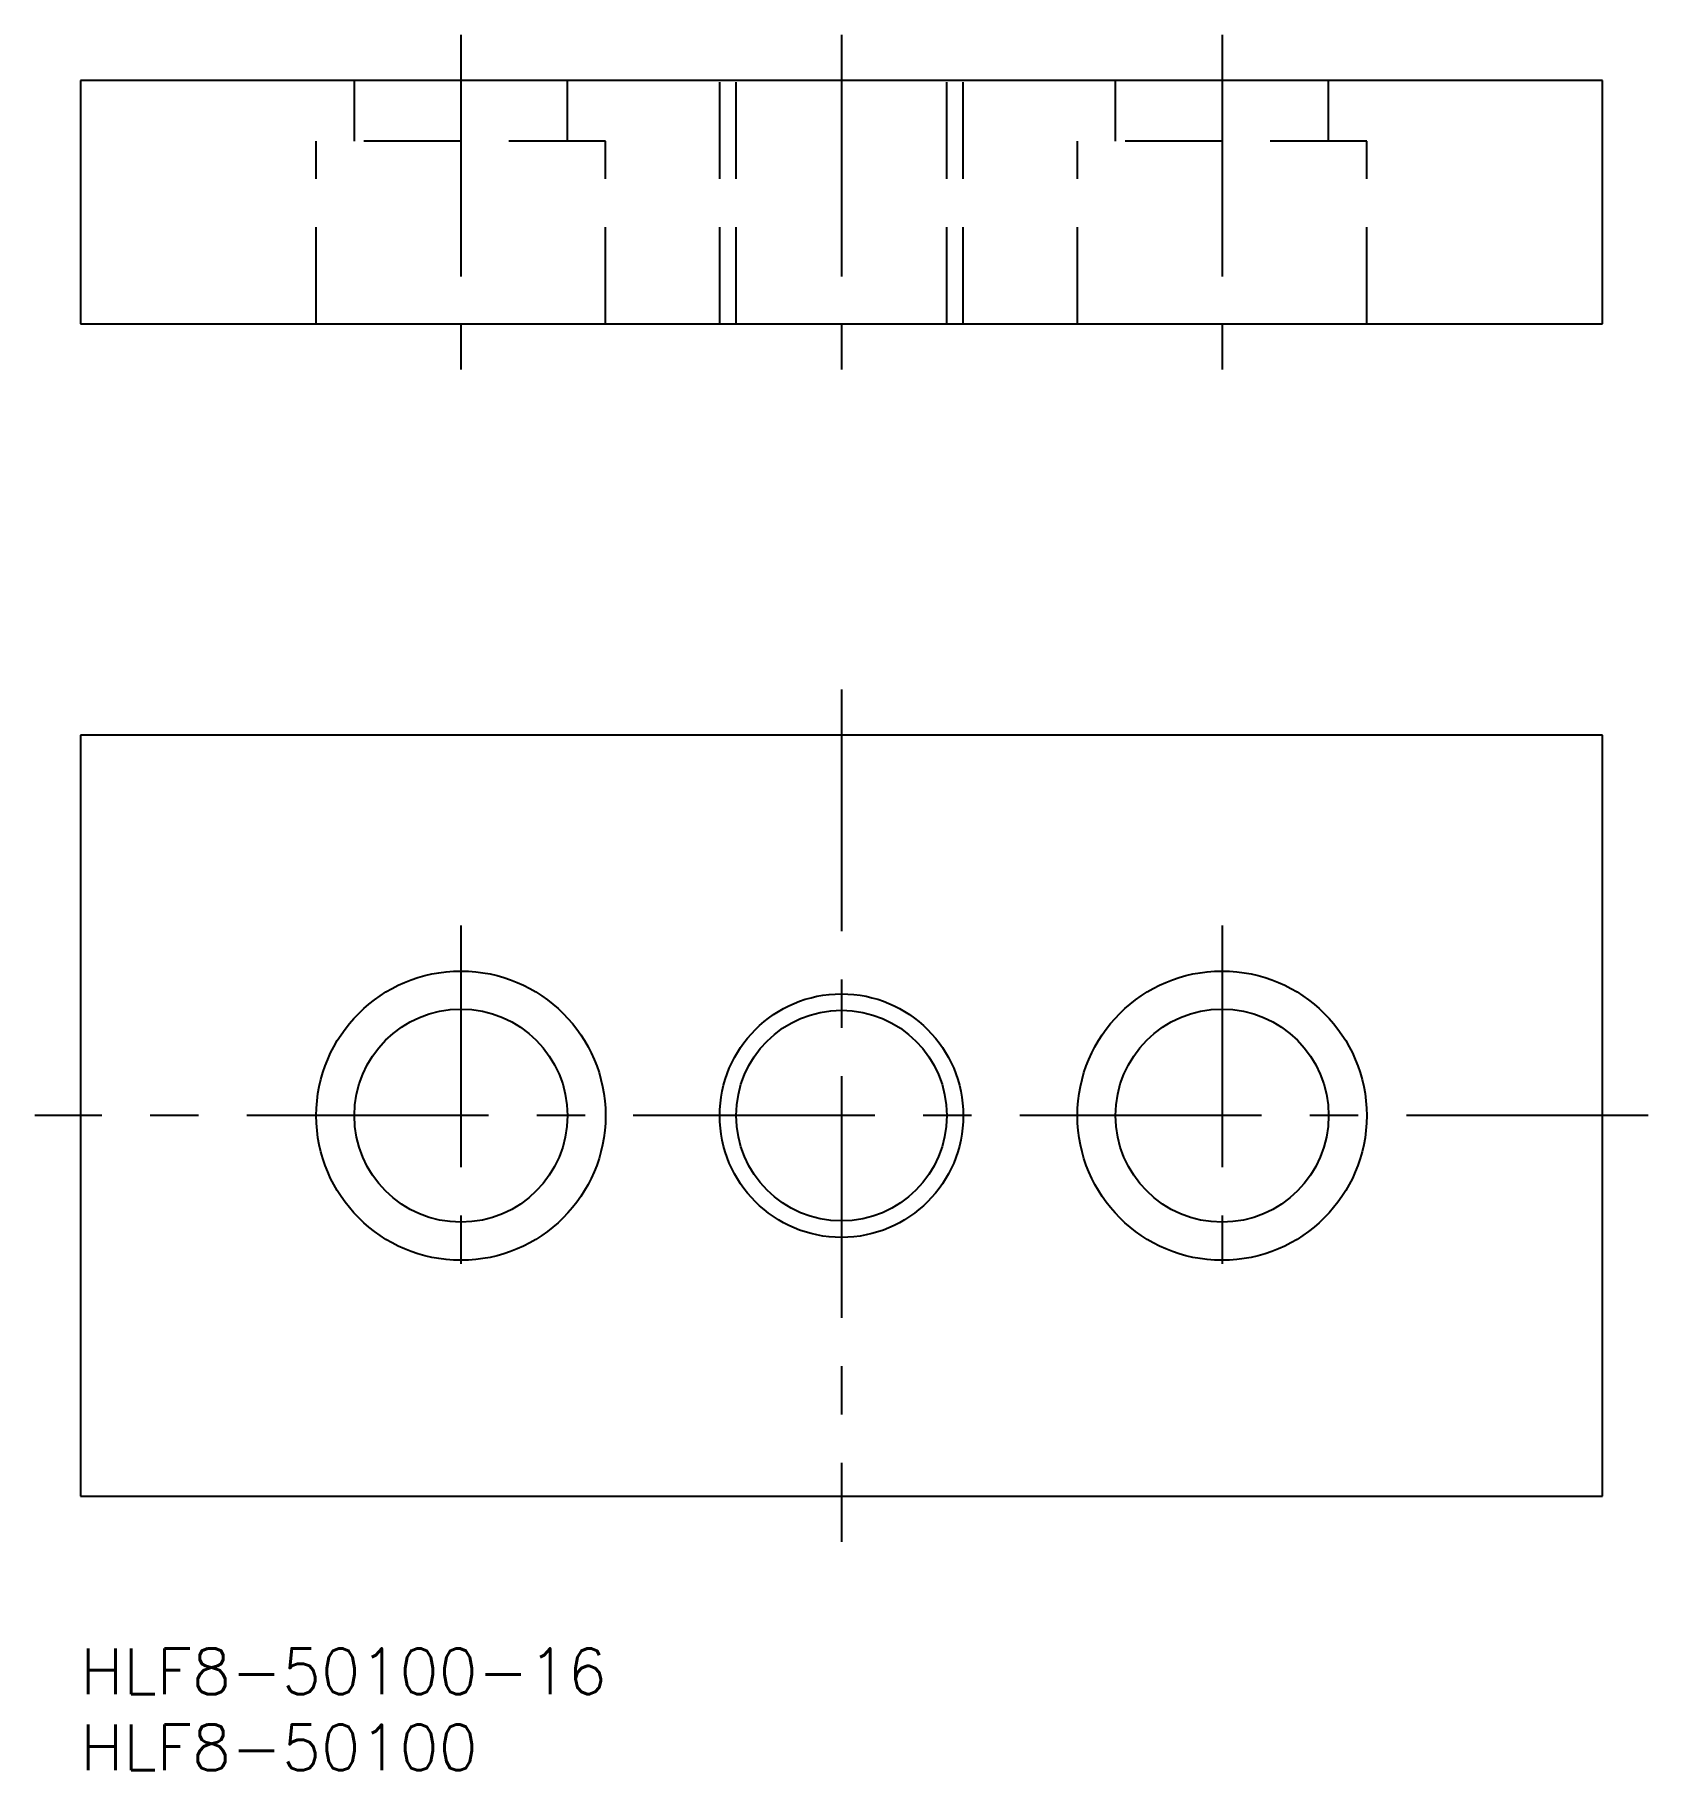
# Model space of a CAD drawing. Extents: x -3 to 103, y -8 to 106.
import ezdxf

# ---------------------------------------------------------------- set-up
doc = ezdxf.new("R2010")
doc.units = 0
doc.header["$LTSCALE"] = 0.5
doc.linetypes.add('CENTER', pattern=[50.8, 31.75, -6.35, 6.35, -6.35])
doc.linetypes.add('DASHED', pattern=[19.05, 12.7, -6.35])
for name, color, linetype in [('MSM_CENTER', 1, 'CENTER'), ('MSM_CONTINUOUS', 7, 'CONTINUOUS'), ('MSM_DASHED', 4, 'DASHED'), ('MSM_NARROW', 5, 'CONTINUOUS'), ('MSM_PART_NUMBER', 7, 'CONTINUOUS')]:
    doc.layers.add(name, color=color, linetype=linetype)
doc.styles.get("Standard").update_dxf_attribs({"font": 'txt.shx', "height": 3, "bigfont": 'bigfont.shx'})

# ---------------------------------------------------------------- blocks, each defined once
blk = doc.blocks.new('*U2')
at = {"layer": 'MSM_PART_NUMBER'}
blk.add_text('HLF8-50100-16', height=3, dxfattribs=at).set_placement((0, -3))
blk = doc.blocks.new('*U3')
at = {"layer": 'MSM_PART_NUMBER'}
blk.add_text('HLF8-50100', height=3, dxfattribs=at).set_placement((0, -8))

msp = doc.modelspace()

# ---------------------------------------------------------------- linework, layer by layer
at = {"layer": 'MSM_CENTER'}
for p, q in [((25, 106), (25, 84)), ((50, 106), (50, 84)), ((75, 106), (75, 84)), ((50, 63), (50, 7)), ((25, 47.5), (25, 22.5)), ((75, 47.5), (75, 22.5)), ((103, 35), (-3, 35))]:
    msp.add_line(p, q, dxfattribs=at)
at = {"layer": 'MSM_CONTINUOUS'}
for p, q in [((100, 103), (0, 103)), ((0, 103), (0, 87)), ((100, 87), (100, 103)), ((0, 87), (100, 87)), ((100, 60), (0, 60)), ((0, 60), (0, 10)), ((100, 10), (100, 60)), ((0, 10), (100, 10))]:
    msp.add_line(p, q, dxfattribs=at)
for centre, radius in [((25, 35), 9.5), ((75, 35), 9.5), ((25, 35), 7), ((50, 35), 6.9175), ((75, 35), 7)]:
    msp.add_circle(centre, radius, dxfattribs=at)
at = {"layer": 'MSM_DASHED'}
for p, q in [((18, 99), (18, 103)), ((32, 99), (32, 103)), ((42, 87), (42, 103)), ((43.0825, 87), (43.0825, 103)), ((56.9175, 87), (56.9175, 103)), ((58, 87), (58, 103)), ((68, 99), (68, 103)), ((82, 99), (82, 103)), ((15.5, 87), (15.5, 99)), ((34.5, 99), (15.5, 99)), ((34.5, 87), (34.5, 99)), ((84.5, 99), (65.5, 99)), ((65.5, 87), (65.5, 99)), ((84.5, 87), (84.5, 99))]:
    msp.add_line(p, q, dxfattribs=at)
at = {"layer": 'MSM_NARROW'}
msp.add_circle((50, 35), 8, dxfattribs=at)

# ---------------------------------------------------------------- block references
at = {"layer": 'MSM_CONTINUOUS'}
for name in ['*U2', '*U3']:
    msp.add_blockref(name, (0, 0), dxfattribs=at)

doc.saveas('drawing.dxf')
